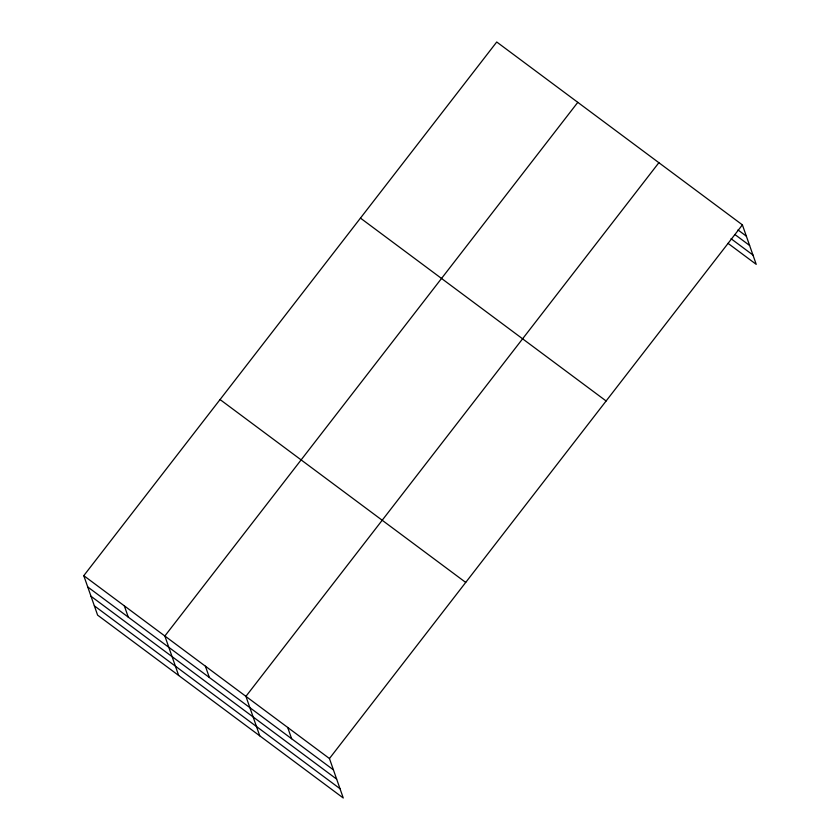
<?xml version="1.0" encoding="UTF-8"?>
<svg xmlns="http://www.w3.org/2000/svg" width="840" height="840" viewBox="0 0 840 840"><rect width="100%" height="100%" fill="white"/><g stroke="black" fill="none" stroke-linecap="round" stroke-linejoin="round"><path stroke-width="1.26" d="M83.78 575.663L329.448 758.53L343.266 798L97.608 615.132L83.78 575.663L496.734 42L742.392 224.868L756.221 264.338L728.028 243.348M577.804 102.344L164.85 636.006L178.668 675.476M658.875 162.697L245.921 696.36L259.738 735.829M329.448 758.53L742.392 224.868M738.003 229.95L746.351 236.166M734.99 234.581L749.606 245.469M731.042 238.718L752.966 255.045M360.455 218.106L606.123 400.974M220.059 399.556L465.717 582.425M87.738 586.961L333.406 769.839M90.993 596.264L336.661 779.131M94.353 605.84L340.011 788.707M287.69 727.45L291.637 738.749M205.391 666.183L209.349 677.481M124.32 605.84L128.279 617.138"/></g></svg>
